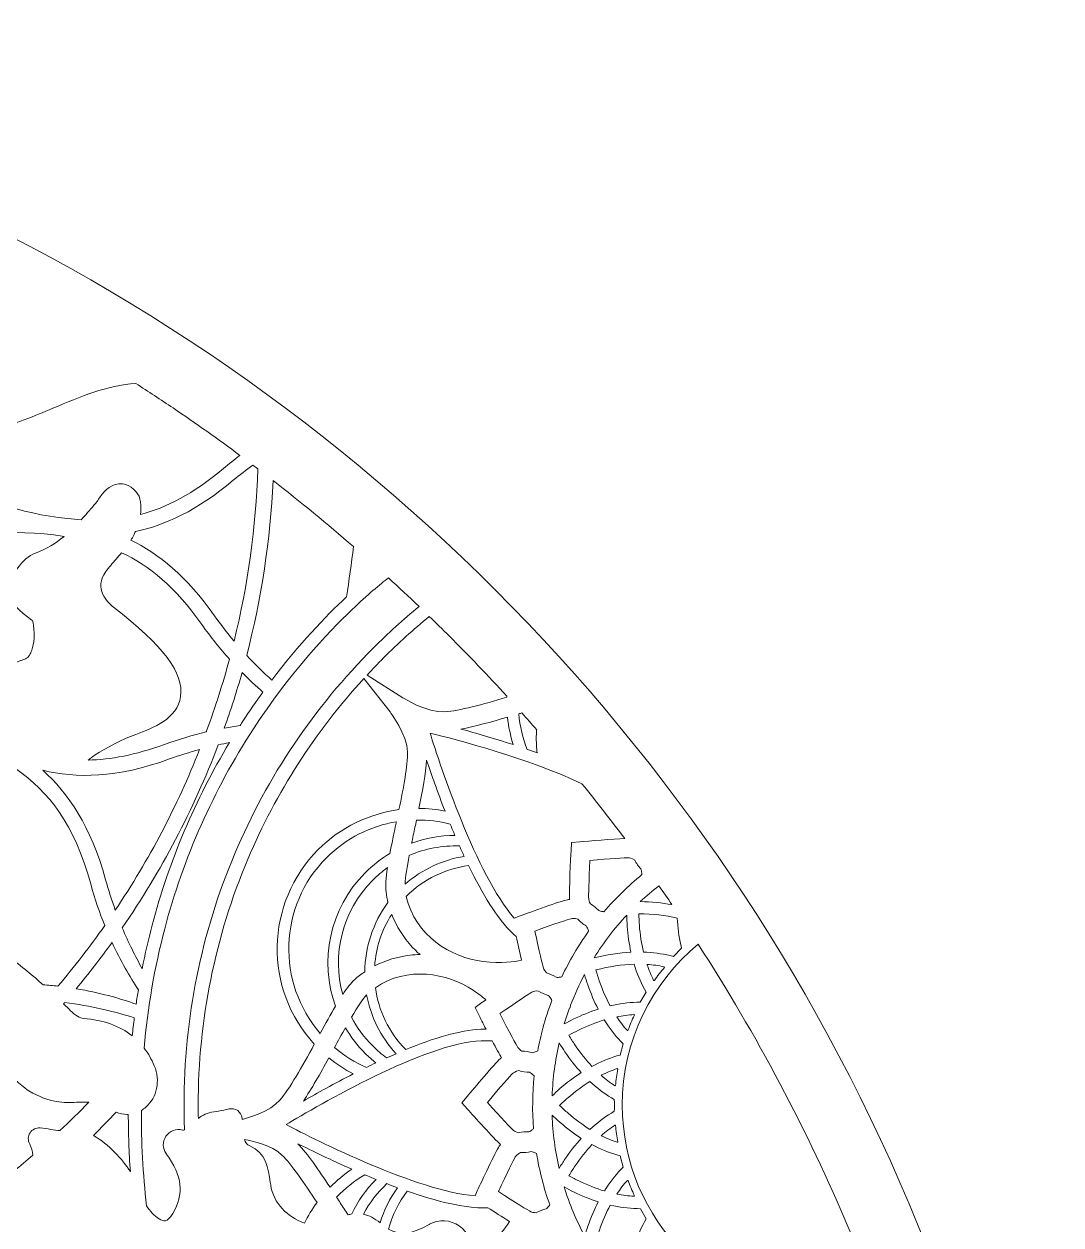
# Model space of a CAD drawing. Header units: millimetres. Extents: x -1844 to 2932, y -490 to 399.
# Drawn here: x -221.7 to 17, y 122.3 to 398.6 of the extents above; entities that cross this region are included whole.
import ezdxf

# ---------------------------------------------------------------- set-up
doc = ezdxf.new("R2010")
doc.units = ezdxf.units.MM
doc.header["$MEASUREMENT"] = 0
doc.layers.add('Layer 3', color=7, linetype='Continuous')

# ---------------------------------------------------------------- blocks, each defined once
blk = doc.blocks.new('block 2')
at = {"layer": 'Layer 3', "lineweight": 0}
for points, knots in [([(-427.53, 398.64), (-673.02, 398.64), (-872.03, 199.63), (-872.03, -45.86), (-872.03, -291.35), (-673.02, -490.36), (-427.53, -490.36), (-182.04, -490.36), (16.97, -291.35), (16.97, -45.86), (16.97, 199.63), (-182.04, 398.64), (-427.53, 398.64)], [0, 0, 0, 0, 1, 1, 1, 2, 2, 2, 3, 3, 3, 4, 4, 4, 4]), ([(-235.48, 297.13), (-233.03, 299.17), (-230.28, 301.46), (-229.1, 305.2), (-228.96, 305.25), (-228.78, 305.3), (-228.56, 305.35), (-223.86, 306.53), (-219.39, 308.42), (-215.06, 310.24), (-208.69, 312.92), (-202.63, 315.46), (-195.96, 315.93), (-193.08, 314.08), (-190.23, 312.2), (-187.4, 310.29), (-182.19, 306.77), (-177.06, 303.13), (-172, 299.38), (-173.26, 298.44), (-174.53, 297.44), (-175.8, 296.38), (-182.75, 290.56), (-188.94, 287.35), (-194.92, 285.77), (-194.61, 287.72), (-194.71, 289.79), (-195.96, 291.1), (-197.44, 292.67), (-198.9, 292.91), (-199.86, 292.84), (-202.17, 292.66), (-203.53, 290.72), (-204.52, 289.3), (-204.76, 288.95), (-204.99, 288.62), (-205.16, 288.43), (-205.16, 288.43), (-205.6, 287.92), (-205.6, 287.92), (-206.58, 286.78), (-207.54, 285.66), (-208.53, 284.59), (-209.57, 284.65), (-210.61, 284.73), (-211.67, 284.84), (-222.86, 286.01), (-231.99, 289.59), (-239.07, 293.65), (-238.16, 294.89), (-236.85, 295.99), (-235.48, 297.13)], [0, 0, 0, 0, 1, 1, 1, 2, 2, 2, 3, 3, 3, 4, 4, 4, 5, 5, 5, 6, 6, 6, 7, 7, 7, 8, 8, 8, 9, 9, 9, 10, 10, 10, 11, 11, 11, 12, 12, 12, 13, 13, 13, 14, 14, 14, 15, 15, 15, 16, 16, 16, 17, 17, 17, 17]), ([(-167.88, 296.28), (-168.33, 282.86), (-170.16, 269.62), (-173.34, 256.67), (-174.88, 258.49), (-176.39, 260.44), (-177.85, 262.5), (-184.26, 271.58), (-190.73, 276.77), (-197.09, 279.89), (-196.86, 280.26), (-196.64, 280.63), (-196.43, 281.03), (-196.33, 281.23), (-196.19, 281.52), (-196.05, 281.87), (-189.24, 283.32), (-181.82, 286.69), (-173.52, 293.65), (-172.03, 294.9), (-170.53, 296.06), (-169.03, 297.16), (-168.65, 296.87), (-168.26, 296.58), (-167.88, 296.28)], [0, 0, 0, 0, 1, 1, 1, 2, 2, 2, 3, 3, 3, 4, 4, 4, 5, 5, 5, 6, 6, 6, 7, 7, 7, 8, 8, 8, 8]), ([(-145.88, 278.39), (-146.31, 274.52), (-146.86, 270.66), (-147.5, 266.82), (-152.35, 262.27), (-158.42, 255.9), (-164.67, 247.67), (-166.57, 249.4), (-168.51, 251.3), (-170.44, 253.38), (-167.03, 266.53), (-165.01, 279.96), (-164.37, 293.59), (-158.07, 288.7), (-151.9, 283.63), (-145.88, 278.39)], [0, 0, 0, 0, 1, 1, 1, 2, 2, 2, 3, 3, 3, 4, 4, 4, 5, 5, 5, 5]), ([(-212.49, 280.76), (-212.48, 280.76), (-212.48, 280.76), (-212.47, 280.76), (-214.41, 279.15), (-216.55, 277.81), (-219.08, 276.91), (-222.2, 275.81), (-224.85, 271.53), (-225.14, 268.44), (-225.4, 265.62), (-222.49, 263.44), (-219.92, 261.51), (-219.92, 261.51), (-219.75, 261.38), (-219.75, 261.38), (-219.36, 260.31), (-219.06, 257.02), (-219.91, 254.56), (-220.16, 253.83), (-220.61, 252.9), (-221.36, 252.56), (-221.53, 252.48), (-222.03, 252.31), (-222.44, 252.17), (-225.01, 251.3), (-227.92, 250.31), (-228.32, 247.88), (-228.82, 244.82), (-232.69, 243.77), (-235.86, 243.81), (-239.77, 243.86), (-242.38, 245.39), (-242.49, 246.21), (-242.84, 248.72), (-244.96, 249.75), (-246.37, 250.43), (-247.03, 250.75), (-247.78, 251.11), (-248.02, 251.46), (-249.11, 253.07), (-250.34, 254.03), (-251.75, 254.38), (-256.97, 261.16), (-259.74, 267.33), (-260.93, 270.44), (-255.37, 274.22), (-237.36, 284.63), (-212.49, 280.76)], [0, 0, 0, 0, 1, 1, 1, 2, 2, 2, 3, 3, 3, 4, 4, 4, 5, 5, 5, 6, 6, 6, 7, 7, 7, 8, 8, 8, 9, 9, 9, 10, 10, 10, 11, 11, 11, 12, 12, 12, 13, 13, 13, 14, 14, 14, 15, 15, 15, 16, 16, 16, 16]), ([(-201.08, 264.48), (-202.57, 265.63), (-205.72, 268.72), (-202.87, 272.65), (-202.17, 273.62), (-201.36, 274.55), (-200.5, 275.54), (-200.08, 276.01), (-199.66, 276.49), (-199.25, 276.99), (-192.87, 274.03), (-186.86, 269.09), (-180.75, 260.45), (-178.68, 257.52), (-176.55, 254.88), (-174.41, 252.5), (-175.91, 246.94), (-177.66, 241.44), (-179.66, 236), (-179.69, 235.92), (-179.72, 235.84), (-179.75, 235.76), (-182.83, 235.03), (-186.06, 234.09), (-189.39, 232.88), (-196.1, 230.45), (-201.81, 229.37), (-206.94, 229.3), (-205.02, 230.82), (-201.86, 232.63), (-198.32, 234.22), (-197.65, 234.52), (-196.83, 234.83), (-195.96, 235.16), (-191.93, 236.7), (-186.41, 238.8), (-185.65, 243.91), (-184.86, 249.27), (-189.62, 255.61), (-201.08, 264.48)], [0, 0, 0, 0, 1, 1, 1, 2, 2, 2, 3, 3, 3, 4, 4, 4, 5, 5, 5, 6, 6, 6, 7, 7, 7, 8, 8, 8, 9, 9, 9, 10, 10, 10, 11, 11, 11, 12, 12, 12, 13, 13, 13, 13]), ([(-130.77, 264.63), (-134.41, 261.63), (-137.92, 258.45), (-141.28, 255.08), (-154.95, 241.41), (-165.68, 225.5), (-173.17, 207.78), (-180.93, 189.43), (-184.87, 169.94), (-184.87, 149.85), (-184.87, 147.96), (-184.83, 146.07), (-184.76, 144.2), (-184.93, 144.14), (-185.08, 144.13), (-185.23, 144.17), (-186.69, 144.53), (-188.18, 143.97), (-189.03, 142.72), (-189.86, 141.5), (-189.84, 139.93), (-188.98, 138.73), (-188.97, 138.72), (-188.96, 138.7), (-188.95, 138.7), (-185.24, 133.58), (-184.8, 129.47), (-187.48, 124.96), (-188.06, 123.99), (-188.66, 123.36), (-189.13, 123.25), (-189.56, 123.15), (-190.15, 123.44), (-190.56, 123.7), (-191.78, 124.47), (-192.71, 125.51), (-193.49, 126.74), (-194.32, 134.14), (-194.72, 141.46), (-194.69, 148.66), (-194.33, 148.88), (-193.99, 149.13), (-193.66, 149.41), (-191.07, 151.69), (-190.28, 155.52), (-191.7, 158.94), (-192.33, 160.46), (-193.12, 161.82), (-194.04, 163.02), (-193.23, 172.39), (-191.65, 181.55), (-189.32, 190.43), (-185.01, 206.8), (-178.13, 222.31), (-168.86, 236.51), (-160.6, 249.16), (-151.94, 258.42), (-146.13, 263.96), (-142.64, 267.29), (-139.73, 269.71), (-137.82, 271.21), (-135.45, 269.04), (-133.1, 266.85), (-130.77, 264.63)], [0, 0, 0, 0, 1, 1, 1, 2, 2, 2, 3, 3, 3, 4, 4, 4, 5, 5, 5, 6, 6, 6, 7, 7, 7, 8, 8, 8, 9, 9, 9, 10, 10, 10, 11, 11, 11, 12, 12, 12, 13, 13, 13, 14, 14, 14, 15, 15, 15, 16, 16, 16, 17, 17, 17, 18, 18, 18, 19, 19, 19, 20, 20, 20, 21, 21, 21, 21]), ([(-123.82, 257.84), (-119.31, 253.33), (-114.9, 248.71), (-110.59, 243.99), (-110.59, 243.9), (-110.6, 243.82), (-110.6, 243.73), (-116.08, 242.12), (-121.49, 240.61), (-124.83, 240.39), (-128.92, 240.12), (-134.43, 243.56), (-134.48, 243.59), (-134.48, 243.59), (-142.73, 248.85), (-142.73, 248.85), (-141.5, 250.17), (-140.25, 251.48), (-138.97, 252.77), (-135.59, 256.15), (-132.06, 259.34), (-128.41, 262.34), (-126.87, 260.85), (-125.34, 259.35), (-123.82, 257.84)], [0, 0, 0, 0, 1, 1, 1, 2, 2, 2, 3, 3, 3, 4, 4, 4, 5, 5, 5, 6, 6, 6, 7, 7, 7, 8, 8, 8, 8]), ([(-175.59, 236.64), (-174.08, 240.87), (-172.72, 245.13), (-171.51, 249.43), (-169.88, 247.79), (-168.27, 246.3), (-166.69, 244.94), (-168.23, 242.83), (-169.77, 240.6), (-171.3, 238.27), (-171.52, 237.92), (-171.74, 237.57), (-171.96, 237.23), (-173.14, 237.06), (-174.35, 236.87), (-175.59, 236.64)], [0, 0, 0, 0, 1, 1, 1, 2, 2, 2, 3, 3, 3, 4, 4, 4, 5, 5, 5, 5]), ([(-135.4, 217.88), (-142.19, 216.97), (-148.75, 213.91), (-153.96, 208.7), (-166.26, 196.4), (-166.56, 176.58), (-154.88, 163.9), (-157.7, 158.75), (-160.55, 153.64), (-162.81, 151.05), (-165.1, 148.44), (-169.94, 147), (-171.45, 146.6), (-171.46, 146.71), (-171.48, 146.82), (-171.5, 146.93), (-171.59, 147.61), (-171.97, 148.22), (-172.52, 148.62), (-173.08, 149.01), (-173.78, 149.17), (-174.45, 149.03), (-174.88, 148.95), (-175.3, 148.86), (-175.72, 148.76), (-176.54, 148.58), (-177.3, 148.4), (-178.02, 148.34), (-179.46, 148.22), (-180.6, 147.57), (-181.57, 146.81), (-181.59, 147.82), (-181.6, 148.84), (-181.6, 149.85), (-181.6, 169.5), (-177.75, 188.56), (-170.16, 206.5), (-163.67, 221.85), (-154.7, 235.8), (-143.45, 248.08), (-143.45, 248.08), (-137.43, 240.35), (-137.43, 240.35), (-137.39, 240.3), (-133.47, 235.19), (-133.42, 231.1), (-133.38, 228), (-134.32, 223.03), (-135.4, 217.88)], [0, 0, 0, 0, 1, 1, 1, 2, 2, 2, 3, 3, 3, 4, 4, 4, 5, 5, 5, 6, 6, 6, 7, 7, 7, 8, 8, 8, 9, 9, 9, 10, 10, 10, 11, 11, 11, 12, 12, 12, 13, 13, 13, 14, 14, 14, 15, 15, 15, 16, 16, 16, 16]), ([(-109.09, 232.83), (-113.48, 234.26), (-117.67, 235.48), (-121.12, 236.42), (-118, 237), (-114.25, 238.04), (-110.43, 239.15), (-110.19, 236.97), (-109.74, 234.86), (-109.09, 232.83)], [0, 0, 0, 0, 1, 1, 1, 2, 2, 2, 3, 3, 3, 3]), ([(-107.46, 240.02), (-107.34, 240.05), (-107.22, 240.09), (-107.1, 240.13), (-105.96, 238.85), (-104.83, 237.58), (-103.71, 236.29), (-103.76, 235.6), (-103.79, 234.91), (-103.79, 234.21), (-103.79, 233.11), (-103.72, 232.02), (-103.6, 230.95), (-104.36, 231.22), (-105.12, 231.49), (-105.88, 231.75), (-106.89, 234.32), (-107.56, 237.05), (-107.83, 239.91), (-107.71, 239.95), (-107.58, 239.98), (-107.46, 240.02)], [0, 0, 0, 0, 1, 1, 1, 2, 2, 2, 3, 3, 3, 4, 4, 4, 5, 5, 5, 6, 6, 6, 7, 7, 7, 7]), ([(-83.44, 211.23), (-86.1, 211.13), (-91.82, 210.63), (-93.76, 210.46), (-93.76, 210.46), (-95.67, 210.29), (-95.67, 210.29), (-95.67, 210.29), (-95.78, 208.37), (-95.78, 208.37), (-95.86, 206.81), (-96.26, 199.33), (-96.16, 197.23), (-96.32, 197.21), (-96.47, 197.19), (-96.61, 197.16), (-98.06, 196.88), (-105.29, 194.25), (-107.47, 193.45), (-107.47, 193.45), (-108.89, 192.93), (-108.89, 192.93), (-117.58, 202.95), (-125.87, 227.92), (-128.25, 235.51), (-122.22, 234.01), (-105.37, 229.57), (-93.27, 223.85), (-89.91, 219.7), (-86.64, 215.49), (-83.44, 211.23)], [0, 0, 0, 0, 1, 1, 1, 2, 2, 2, 3, 3, 3, 4, 4, 4, 5, 5, 5, 6, 6, 6, 7, 7, 7, 8, 8, 8, 9, 9, 9, 10, 10, 10, 10]), ([(-267.7, 222.44), (-267.42, 222.47), (-267.14, 222.49), (-266.86, 222.5), (-262.93, 222.71), (-260.39, 223.97), (-259.3, 226.22), (-258.37, 228.17), (-258.7, 230.43), (-260.29, 232.97), (-259.11, 233.67), (-256.59, 234.33), (-255.1, 234.34), (-255.17, 231.46), (-254.17, 229.02), (-252.28, 227.51), (-250.31, 225.95), (-247.63, 225.65), (-244.9, 226.68), (-241, 228.15), (-238.3, 227.87), (-235.59, 225.71), (-234.03, 224.47), (-231.53, 224.35), (-229.98, 224.86), (-228.31, 225.41), (-226.69, 226.06), (-225.11, 226.69), (-224.6, 226.9), (-224.1, 227.1), (-223.6, 227.29), (-215.97, 221.94), (-210.09, 214.56), (-206.34, 200.81), (-205.4, 197.37), (-204.3, 194.18), (-203.11, 191.22), (-206.48, 186.43), (-210.08, 181.78), (-213.89, 177.28), (-215, 177.41), (-216.14, 177.51), (-217.3, 177.59), (-219.58, 179.62), (-222.29, 181.87), (-225.18, 183.98), (-232.27, 189.15), (-237.56, 191.31), (-241.38, 190.59), (-243.64, 190.16), (-245.34, 188.76), (-246.29, 186.54), (-246.36, 186.37), (-246.44, 186.19), (-246.53, 186), (-246.82, 185.39), (-247.31, 184.34), (-247.51, 183.13), (-251.78, 185.49), (-255.35, 188.54), (-258.78, 192.08), (-267.66, 201.27), (-272.52, 211.14), (-275.16, 219.51), (-272.96, 221.18), (-270.39, 222.2), (-267.7, 222.44)], [0, 0, 0, 0, 1, 1, 1, 2, 2, 2, 3, 3, 3, 4, 4, 4, 5, 5, 5, 6, 6, 6, 7, 7, 7, 8, 8, 8, 9, 9, 9, 10, 10, 10, 11, 11, 11, 12, 12, 12, 13, 13, 13, 14, 14, 14, 15, 15, 15, 16, 16, 16, 17, 17, 17, 18, 18, 18, 19, 19, 19, 20, 20, 20, 21, 21, 21, 22, 22, 22, 22]), ([(-174.41, 233.3), (-182.32, 220.2), (-188.29, 206.09), (-192.2, 191.28), (-193.06, 187.98), (-193.83, 184.65), (-194.49, 181.28), (-196.07, 184.11), (-197.63, 187.25), (-199.08, 190.69), (-190.07, 203.76), (-182.68, 217.83), (-177.01, 232.77), (-176.13, 232.96), (-175.27, 233.14), (-174.41, 233.3)], [0, 0, 0, 0, 1, 1, 1, 2, 2, 2, 3, 3, 3, 4, 4, 4, 5, 5, 5, 5]), ([(-188.18, 229.54), (-185.85, 230.38), (-183.55, 231.1), (-181.29, 231.71), (-186.43, 218.68), (-192.91, 206.33), (-200.68, 194.77), (-201.49, 197), (-202.24, 199.32), (-202.91, 201.75), (-206.29, 214.15), (-211.52, 221.7), (-217.4, 226.93), (-209.68, 225.07), (-200.42, 225.1), (-188.18, 229.54)], [0, 0, 0, 0, 1, 1, 1, 2, 2, 2, 3, 3, 3, 4, 4, 4, 5, 5, 5, 5]), ([(-130.8, 218.16), (-129.96, 222.25), (-129.25, 226.19), (-129.04, 229.28), (-127.93, 225.97), (-126.49, 221.88), (-124.8, 217.55), (-126.78, 217.94), (-128.79, 218.14), (-130.8, 218.16)], [0, 0, 0, 0, 1, 1, 1, 2, 2, 2, 3, 3, 3, 3]), ([(-136.06, 214.73), (-136.58, 212.27), (-137.08, 209.93), (-137.48, 207.79), (-139.51, 206.58), (-141.41, 205.1), (-143.15, 203.36), (-151.45, 195.07), (-153.73, 183.01), (-150.02, 172.64), (-151.12, 170.78), (-152.29, 168.66), (-153.52, 166.39), (-163.62, 178.04), (-163.14, 195.75), (-152.08, 206.82), (-147.54, 211.36), (-141.88, 214.11), (-135.98, 215.09), (-136.01, 214.97), (-136.03, 214.85), (-136.06, 214.73)], [0, 0, 0, 0, 1, 1, 1, 2, 2, 2, 3, 3, 3, 4, 4, 4, 5, 5, 5, 6, 6, 6, 7, 7, 7, 7]), ([(-123.6, 214.54), (-123.25, 213.68), (-122.89, 212.82), (-122.52, 211.95), (-125.9, 211.93), (-129.27, 211.34), (-132.48, 210.17), (-132.23, 211.39), (-131.97, 212.62), (-131.71, 213.81), (-131.59, 214.37), (-131.48, 214.93), (-131.36, 215.49), (-128.75, 215.52), (-126.14, 215.2), (-123.6, 214.54)], [0, 0, 0, 0, 1, 1, 1, 2, 2, 2, 3, 3, 3, 4, 4, 4, 5, 5, 5, 5]), ([(-121.47, 209.52), (-121.11, 208.71), (-120.75, 207.91), (-120.38, 207.11), (-125.3, 206.33), (-130.04, 204.2), (-134, 200.72), (-133.93, 202.35), (-133.54, 204.73), (-133.04, 207.35), (-129.36, 208.93), (-125.4, 209.65), (-121.47, 209.52)], [0, 0, 0, 0, 1, 1, 1, 2, 2, 2, 3, 3, 3, 4, 4, 4, 4]), ([(-138.38, 198.87), (-138.28, 198.07), (-138.12, 197.27), (-137.92, 196.48), (-141.42, 191.77), (-143.2, 186.18), (-143.28, 180.58), (-144.11, 180.02), (-144.9, 179.41), (-145.62, 178.76), (-146.45, 178), (-147.36, 176.83), (-148.34, 175.35), (-150.85, 184.41), (-148.55, 194.54), (-141.44, 201.65), (-140.37, 202.72), (-139.24, 203.68), (-138.05, 204.53), (-138.4, 202.19), (-138.55, 200.25), (-138.38, 198.87)], [0, 0, 0, 0, 1, 1, 1, 2, 2, 2, 3, 3, 3, 4, 4, 4, 5, 5, 5, 6, 6, 6, 7, 7, 7, 7]), ([(-116.03, 182.94), (-123.38, 183.82), (-131.78, 188.86), (-133.71, 197.93), (-129.69, 201.94), (-124.62, 204.29), (-119.37, 204.99), (-116.26, 198.56), (-112.78, 192.76), (-109.22, 189.41), (-108.95, 189.16), (-108.68, 188.91), (-108.4, 188.66), (-108.07, 187.11), (-107.61, 185.02), (-107.19, 183.25), (-108.85, 182.84), (-111.76, 182.44), (-116.03, 182.94)], [0, 0, 0, 0, 1, 1, 1, 2, 2, 2, 3, 3, 3, 4, 4, 4, 5, 5, 5, 6, 6, 6, 6]), ([(-82.62, 206.8), (-82.44, 206.78), (-81.81, 206.71), (-81.14, 206.26), (-80.77, 205.53), (-80.29, 204.86), (-79.71, 204.28), (-79.65, 204.09), (-79.61, 203.91), (-79.58, 203.72), (-79.53, 203.44), (-79.5, 203.17), (-79.48, 202.92), (-82.64, 200.34), (-85.58, 197.48), (-88.21, 194.4), (-88.32, 194.41), (-88.43, 194.43), (-88.55, 194.44), (-88.86, 194.49), (-89.15, 194.56), (-89.43, 194.66), (-89.98, 195.26), (-90.61, 195.78), (-91.31, 196.19), (-91.63, 196.73), (-91.7, 197.2), (-91.72, 197.39), (-91.79, 197.99), (-91.67, 201.56), (-91.44, 206.2), (-86.79, 206.6), (-83.22, 206.84), (-82.62, 206.8)], [0, 0, 0, 0, 1, 1, 1, 2, 2, 2, 3, 3, 3, 4, 4, 4, 5, 5, 5, 6, 6, 6, 7, 7, 7, 8, 8, 8, 9, 9, 9, 10, 10, 10, 11, 11, 11, 11]), ([(-72.57, 196.02), (-74.87, 196.44), (-77.29, 196.68), (-79.85, 196.73), (-78.49, 198), (-77.06, 199.2), (-75.57, 200.36), (-74.56, 198.92), (-73.56, 197.47), (-72.57, 196.02)], [0, 0, 0, 0, 1, 1, 1, 2, 2, 2, 3, 3, 3, 3]), ([(-132.84, 184.39), (-135.68, 184.07), (-138.47, 183.21), (-140.98, 181.93), (-140.7, 186.08), (-139.39, 190.17), (-137.06, 193.79), (-135.98, 191.06), (-134.37, 188.46), (-132.34, 186.27), (-131.78, 185.67), (-131.18, 185.09), (-130.55, 184.54), (-131.32, 184.53), (-132.08, 184.48), (-132.84, 184.39)], [0, 0, 0, 0, 1, 1, 1, 2, 2, 2, 3, 3, 3, 4, 4, 4, 5, 5, 5, 5]), ([(-90.49, 183.79), (-88.31, 187.32), (-85.79, 190.61), (-82.96, 193.63), (-82.95, 192.77), (-82.91, 191.93), (-82.86, 191.11), (-82.71, 189), (-82.42, 186.99), (-82, 185.07), (-84.72, 184.95), (-87.55, 184.52), (-90.49, 183.79)], [0, 0, 0, 0, 1, 1, 1, 2, 2, 2, 3, 3, 3, 4, 4, 4, 4]), ([(-70.52, 186.76), (-70.52, 186.76), (-70.34, 186.01), (-70.34, 186.01), (-70.34, 186.01), (-72.24, 184.11), (-72.24, 184.11), (-72.24, 184.11), (-72.99, 184.29), (-72.99, 184.29), (-74.95, 184.76), (-77, 185.02), (-79.13, 185.1), (-79.59, 187.05), (-79.91, 189.12), (-80.07, 191.31), (-80.13, 192.15), (-80.16, 193.04), (-80.17, 193.94), (-77, 193.9), (-74.05, 193.55), (-71.34, 192.91), (-71.27, 190.77), (-70.99, 188.72), (-70.52, 186.76)], [0, 0, 0, 0, 1, 1, 1, 2, 2, 2, 3, 3, 3, 4, 4, 4, 5, 5, 5, 6, 6, 6, 7, 7, 7, 8, 8, 8, 8]), ([(-97.94, 179.38), (-98.05, 179.36), (-98.17, 179.34), (-98.29, 179.33), (-98.61, 179.29), (-98.91, 179.28), (-99.2, 179.3), (-99.89, 179.75), (-100.63, 180.08), (-101.42, 180.3), (-101.86, 180.74), (-102.06, 181.17), (-102.13, 181.35), (-102.34, 181.9), (-103.17, 185.46), (-104.13, 189.94), (-99.75, 191.52), (-96.36, 192.68), (-95.77, 192.79), (-95.59, 192.83), (-94.96, 192.92), (-94.2, 192.66), (-93.65, 192.05), (-93.01, 191.53), (-92.31, 191.12), (-92.2, 190.95), (-92.11, 190.79), (-92.03, 190.61), (-91.92, 190.36), (-91.82, 190.12), (-91.74, 189.89), (-94.11, 186.6), (-96.19, 183.07), (-97.94, 179.38)], [0, 0, 0, 0, 1, 1, 1, 2, 2, 2, 3, 3, 3, 4, 4, 4, 5, 5, 5, 6, 6, 6, 7, 7, 7, 8, 8, 8, 9, 9, 9, 10, 10, 10, 11, 11, 11, 11]), ([(-201.44, 187.34), (-199.5, 183.12), (-197.4, 179.48), (-195.37, 176.41), (-195.55, 175.32), (-195.73, 174.23), (-195.89, 173.13), (-199.73, 174.5), (-204.36, 175.79), (-209.68, 176.68), (-206.81, 180.15), (-204.06, 183.7), (-201.44, 187.34)], [0, 0, 0, 0, 1, 1, 1, 2, 2, 2, 3, 3, 3, 4, 4, 4, 4]), ([(-66.53, 186.92), (-53.07, 166.09), (-41.4, 144.07), (-31.77, 121.31), (-29.26, 115.36), (-26.88, 109.35), (-24.64, 103.28), (-28.29, 102.39), (-32.11, 101.91), (-36.05, 101.91), (-62.53, 101.91), (-84, 123.39), (-84, 149.88), (-84, 164.8), (-77.2, 178.12), (-66.53, 186.92)], [0, 0, 0, 0, 1, 1, 1, 2, 2, 2, 3, 3, 3, 4, 4, 4, 5, 5, 5, 5]), ([(-117.02, 170.64), (-116.67, 169.95), (-116.04, 168.72), (-115.34, 167.35), (-115.75, 167.35), (-116.17, 167.35), (-116.59, 167.34), (-121.31, 167.19), (-127.49, 165.28), (-133.84, 162.67), (-137.8, 166.68), (-140.12, 171.7), (-140.82, 176.91), (-133.54, 181.97), (-124.26, 180.31), (-118.29, 176.31), (-117.24, 175.61), (-116.27, 174.87), (-115.38, 174.13), (-115.79, 173.84), (-116.12, 173.61), (-116.32, 173.47), (-116.32, 173.47), (-117.89, 172.36), (-117.89, 172.36), (-117.89, 172.36), (-117.02, 170.64), (-117.02, 170.64)], [0, 0, 0, 0, 1, 1, 1, 2, 2, 2, 3, 3, 3, 4, 4, 4, 5, 5, 5, 6, 6, 6, 7, 7, 7, 8, 8, 8, 9, 9, 9, 9]), ([(-89.55, 171.98), (-91.45, 171.37), (-93.37, 170.59), (-95.31, 169.64), (-95.98, 169.31), (-96.67, 168.95), (-97.36, 168.57), (-96.98, 169.8), (-96.57, 171.03), (-96.12, 172.24), (-96.12, 172.24), (-96.03, 172.25), (-96.03, 172.25), (-96.03, 172.25), (-95.88, 172.88), (-95.88, 172.88), (-94.95, 175.32), (-93.88, 177.68), (-92.68, 179.95), (-92.45, 179.14), (-92.2, 178.35), (-91.94, 177.59), (-91.25, 175.59), (-90.45, 173.72), (-89.55, 171.98)], [0, 0, 0, 0, 1, 1, 1, 2, 2, 2, 3, 3, 3, 4, 4, 4, 5, 5, 5, 6, 6, 6, 7, 7, 7, 8, 8, 8, 8]), ([(-86.79, 172.74), (-87.74, 174.51), (-88.58, 176.43), (-89.29, 178.5), (-89.57, 179.3), (-89.83, 180.14), (-90.08, 181.01), (-87, 181.79), (-84.06, 182.22), (-81.28, 182.3), (-80.65, 180.26), (-79.86, 178.35), (-78.9, 176.58), (-78.9, 176.58), (-78.53, 175.9), (-78.53, 175.9), (-78.53, 175.9), (-79.87, 173.57), (-79.87, 173.57), (-79.87, 173.57), (-80.64, 173.55), (-80.64, 173.55), (-82.65, 173.5), (-84.71, 173.22), (-86.79, 172.74)], [0, 0, 0, 0, 1, 1, 1, 2, 2, 2, 3, 3, 3, 4, 4, 4, 5, 5, 5, 6, 6, 6, 7, 7, 7, 8, 8, 8, 8]), ([(-78.31, 182.26), (-76.96, 182.17), (-75.64, 182), (-74.37, 181.73), (-74.35, 181.68), (-74.33, 181.62), (-74.31, 181.57), (-75.12, 180.6), (-75.89, 179.59), (-76.62, 178.56), (-76.68, 178.56), (-76.73, 178.57), (-76.79, 178.58), (-77.37, 179.74), (-77.88, 180.97), (-78.31, 182.26)], [0, 0, 0, 0, 1, 1, 1, 2, 2, 2, 3, 3, 3, 4, 4, 4, 5, 5, 5, 5]), ([(-141.44, 163.51), (-143.45, 165.52), (-145.07, 167.77), (-146.32, 170.17), (-144.97, 172.46), (-143.74, 174.35), (-142.83, 175.28), (-141.93, 170.36), (-139.67, 165.64), (-136.05, 161.73), (-136.78, 161.42), (-137.51, 161.1), (-138.23, 160.77), (-139.36, 161.58), (-140.43, 162.49), (-141.44, 163.51)], [0, 0, 0, 0, 1, 1, 1, 2, 2, 2, 3, 3, 3, 4, 4, 4, 5, 5, 5, 5]), ([(-103.31, 176.15), (-102.62, 175.7), (-101.87, 175.36), (-101.08, 175.14), (-100.93, 175.01), (-100.79, 174.87), (-100.67, 174.72), (-100.49, 174.5), (-100.32, 174.29), (-100.18, 174.07), (-100.98, 171.94), (-101.68, 169.77), (-102.26, 167.6), (-102.72, 165.9), (-103.12, 164.14), (-103.45, 162.36), (-103.56, 162.3), (-103.68, 162.25), (-103.8, 162.2), (-104.08, 162.09), (-104.39, 162), (-104.7, 161.95), (-105.48, 162.2), (-106.29, 162.33), (-107.1, 162.33), (-107.46, 162.54), (-107.77, 162.82), (-108.02, 163.16), (-108.37, 163.65), (-110.1, 166.87), (-112.18, 170.94), (-108.42, 173.56), (-105.38, 175.6), (-104.85, 175.87), (-104.85, 175.87), (-104.85, 175.87), (-104.85, 175.87), (-104.36, 176.1), (-103.84, 176.2), (-103.31, 176.15)], [0, 0, 0, 0, 1, 1, 1, 2, 2, 2, 3, 3, 3, 4, 4, 4, 5, 5, 5, 6, 6, 6, 7, 7, 7, 8, 8, 8, 9, 9, 9, 10, 10, 10, 11, 11, 11, 12, 12, 12, 13, 13, 13, 13]), ([(-196.31, 169.99), (-196.49, 168.61), (-196.64, 167.22), (-196.79, 165.84), (-199.68, 168.13), (-203.43, 169.48), (-208.03, 169.85), (-208.69, 169.91), (-209.94, 170.55), (-211.04, 171.67), (-211.38, 172.02), (-211.91, 172.56), (-212.61, 173.23), (-212.52, 173.33), (-212.43, 173.43), (-212.35, 173.53), (-206.25, 172.73), (-200.82, 171.39), (-196.31, 169.99)], [0, 0, 0, 0, 1, 1, 1, 2, 2, 2, 3, 3, 3, 4, 4, 4, 5, 5, 5, 6, 6, 6, 6]), ([(-84.52, 161.42), (-84.52, 161.42), (-85.25, 161.2), (-85.25, 161.2), (-87.18, 160.62), (-89.1, 159.83), (-90.98, 158.82), (-92.36, 160.28), (-93.67, 161.92), (-94.89, 163.73), (-95.37, 164.44), (-95.84, 165.18), (-96.3, 165.96), (-95.55, 166.38), (-94.8, 166.77), (-94.07, 167.13), (-92.07, 168.12), (-90.09, 168.9), (-88.13, 169.49), (-87, 167.68), (-85.74, 166.03), (-84.35, 164.57), (-84.35, 164.57), (-83.82, 164.01), (-83.82, 164.01), (-83.82, 164.01), (-84.52, 161.42), (-84.52, 161.42)], [0, 0, 0, 0, 1, 1, 1, 2, 2, 2, 3, 3, 3, 4, 4, 4, 5, 5, 5, 6, 6, 6, 7, 7, 7, 8, 8, 8, 9, 9, 9, 9]), ([(-85.27, 170.21), (-83.93, 170.48), (-82.61, 170.65), (-81.32, 170.72), (-81.29, 170.68), (-81.25, 170.64), (-81.22, 170.6), (-81.76, 169.45), (-82.25, 168.27), (-82.69, 167.07), (-82.74, 167.06), (-82.78, 167.06), (-82.83, 167.05), (-83.7, 168.02), (-84.51, 169.07), (-85.27, 170.21)], [0, 0, 0, 0, 1, 1, 1, 2, 2, 2, 3, 3, 3, 4, 4, 4, 5, 5, 5, 5]), ([(-147.72, 167.71), (-146.49, 165.59), (-144.96, 163.6), (-143.16, 161.79), (-142.38, 161.01), (-141.56, 160.29), (-140.72, 159.62), (-141.45, 159.28), (-142.17, 158.93), (-142.88, 158.58), (-145.5, 159.71), (-147.98, 161.22), (-150.24, 163.13), (-149.42, 164.64), (-148.56, 166.21), (-147.72, 167.71)], [0, 0, 0, 0, 1, 1, 1, 2, 2, 2, 3, 3, 3, 4, 4, 4, 5, 5, 5, 5]), ([(-116.51, 164.67), (-115.64, 164.7), (-114.78, 164.69), (-113.93, 164.66), (-113.06, 163.02), (-112.24, 161.52), (-111.79, 160.81), (-111.91, 160.71), (-112.03, 160.62), (-112.14, 160.52), (-113.26, 159.55), (-118.21, 153.66), (-119.69, 151.88), (-119.69, 151.88), (-120.93, 150.4), (-120.93, 150.4), (-120.93, 150.4), (-119.64, 148.97), (-119.64, 148.97), (-118.18, 147.34), (-113.52, 142.18), (-112.04, 140.82), (-112.14, 140.7), (-112.23, 140.58), (-112.31, 140.45), (-113.15, 139.22), (-116.39, 132.25), (-117.37, 130.15), (-117.37, 130.15), (-117.89, 129.01), (-117.89, 129.01), (-131.18, 130.11), (-154.37, 141.76), (-161.37, 145.41), (-154.16, 149.75), (-129.16, 164.28), (-116.51, 164.67)], [0, 0, 0, 0, 1, 1, 1, 2, 2, 2, 3, 3, 3, 4, 4, 4, 5, 5, 5, 6, 6, 6, 7, 7, 7, 8, 8, 8, 9, 9, 9, 10, 10, 10, 11, 11, 11, 12, 12, 12, 12]), ([(-98.41, 153.62), (-98.98, 153.12), (-99.56, 152.59), (-100.14, 152.03), (-99.99, 156.1), (-99.45, 160.18), (-98.52, 164.23), (-98.09, 163.52), (-97.65, 162.82), (-97.21, 162.17), (-96.03, 160.42), (-94.77, 158.82), (-93.45, 157.37), (-95.13, 156.29), (-96.79, 155.04), (-98.41, 153.62)], [0, 0, 0, 0, 1, 1, 1, 2, 2, 2, 3, 3, 3, 4, 4, 4, 5, 5, 5, 5]), ([(-151.54, 160.75), (-149.77, 159.31), (-147.89, 158.08), (-145.93, 157.06), (-150.24, 154.87), (-154.22, 152.67), (-157.4, 150.84), (-155.53, 153.57), (-153.53, 157.12), (-151.54, 160.75)], [0, 0, 0, 0, 1, 1, 1, 2, 2, 2, 3, 3, 3, 3]), ([(-209.59, 150.56), (-208.64, 150.61), (-207.74, 150.65), (-206.77, 150.57), (-208.96, 148.34), (-211.18, 146.15), (-213.45, 144.02), (-214.09, 144.07), (-214.79, 144.19), (-215.52, 144.31), (-216.32, 144.44), (-217.14, 144.58), (-218, 144.65), (-218.92, 144.73), (-219.81, 144.29), (-220.31, 143.52), (-220.81, 142.74), (-220.85, 141.75), (-220.39, 140.94), (-219.93, 140.11), (-219.71, 139.25), (-219.68, 138.4), (-221.11, 137.15), (-222.55, 135.93), (-224.01, 134.72), (-224.08, 135.29), (-224.14, 135.88), (-224.19, 136.5), (-224.36, 138.31), (-224.52, 140.19), (-225.18, 142.03), (-226.81, 146.64), (-230.58, 148.36), (-233.91, 149.88), (-234.49, 150.14), (-235.05, 150.4), (-235.58, 150.66), (-232.59, 153.16), (-229.66, 155.75), (-226.81, 158.43), (-223.98, 155.89), (-221.43, 153.68), (-220.59, 153.18), (-215.67, 150.27), (-212.44, 150.42), (-209.59, 150.56)], [0, 0, 0, 0, 1, 1, 1, 2, 2, 2, 3, 3, 3, 4, 4, 4, 5, 5, 5, 6, 6, 6, 7, 7, 7, 8, 8, 8, 9, 9, 9, 10, 10, 10, 11, 11, 11, 12, 12, 12, 13, 13, 13, 14, 14, 14, 15, 15, 15, 15]), ([(-104.42, 144.45), (-104.51, 144.38), (-104.6, 144.31), (-104.69, 144.24), (-104.94, 144.05), (-105.19, 143.89), (-105.47, 143.76), (-106.28, 143.8), (-107.09, 143.72), (-107.88, 143.52), (-108.48, 143.68), (-108.87, 143.95), (-109.02, 144.07), (-109.48, 144.45), (-111.93, 147.06), (-115.05, 150.5), (-112.04, 154.07), (-109.69, 156.77), (-109.23, 157.16), (-109.23, 157.16), (-109.23, 157.16), (-109.23, 157.16), (-109.09, 157.29), (-108.6, 157.67), (-107.81, 157.84), (-107.02, 157.58), (-106.21, 157.45), (-105.39, 157.44), (-105.22, 157.35), (-105.06, 157.25), (-104.9, 157.14), (-104.67, 156.98), (-104.46, 156.81), (-104.27, 156.65), (-104.69, 152.59), (-104.74, 148.49), (-104.42, 144.45)], [0, 0, 0, 0, 1, 1, 1, 2, 2, 2, 3, 3, 3, 4, 4, 4, 5, 5, 5, 6, 6, 6, 7, 7, 7, 8, 8, 8, 9, 9, 9, 10, 10, 10, 11, 11, 11, 12, 12, 12, 12]), ([(-85.55, 154.41), (-85.6, 154.39), (-85.64, 154.37), (-85.69, 154.35), (-86.78, 155.06), (-87.84, 155.87), (-88.86, 156.77), (-87.64, 157.38), (-86.41, 157.88), (-85.17, 158.29), (-85.14, 158.26), (-85.1, 158.23), (-85.06, 158.2), (-85.27, 156.95), (-85.44, 155.69), (-85.55, 154.41)], [0, 0, 0, 0, 1, 1, 1, 2, 2, 2, 3, 3, 3, 4, 4, 4, 5, 5, 5, 5]), ([(-86.51, 151.56), (-86.51, 151.56), (-85.86, 151.16), (-85.86, 151.16), (-85.86, 151.16), (-85.77, 150.31), (-85.77, 149.85), (-85.77, 149.37), (-85.86, 148.47), (-85.86, 148.47), (-85.86, 148.47), (-86.51, 148.07), (-86.51, 148.07), (-88.23, 147.02), (-89.87, 145.75), (-91.43, 144.29), (-93.14, 145.35), (-94.83, 146.59), (-96.48, 148.03), (-97.12, 148.58), (-97.77, 149.18), (-98.41, 149.81), (-97.8, 150.41), (-97.18, 150.98), (-96.57, 151.52), (-94.89, 152.99), (-93.18, 154.26), (-91.44, 155.33), (-89.88, 153.87), (-88.23, 152.61), (-86.51, 151.56)], [0, 0, 0, 0, 1, 1, 1, 2, 2, 2, 3, 3, 3, 4, 4, 4, 5, 5, 5, 6, 6, 6, 7, 7, 7, 8, 8, 8, 9, 9, 9, 10, 10, 10, 10]), ([(-197.22, 134.59), (-199.02, 137.37), (-202.24, 140.96), (-205.7, 142.9), (-203.97, 144.64), (-202.23, 146.44), (-200.51, 148.3), (-199.66, 147.94), (-198.79, 147.76), (-197.93, 147.76), (-197.85, 147.76), (-197.77, 147.76), (-197.69, 147.77), (-197.69, 143.41), (-197.53, 139.02), (-197.22, 134.59)], [0, 0, 0, 0, 1, 1, 1, 2, 2, 2, 3, 3, 3, 4, 4, 4, 5, 5, 5, 5]), ([(-98.31, 145.91), (-96.72, 144.53), (-95.09, 143.31), (-93.44, 142.25), (-94.76, 140.8), (-96.01, 139.2), (-97.19, 137.45), (-97.64, 136.78), (-98.09, 136.08), (-98.53, 135.35), (-99.46, 139.37), (-100.01, 143.47), (-100.15, 147.6), (-99.53, 147.01), (-98.92, 146.44), (-98.31, 145.91)], [0, 0, 0, 0, 1, 1, 1, 2, 2, 2, 3, 3, 3, 4, 4, 4, 5, 5, 5, 5]), ([(-85.05, 141.43), (-85.09, 141.4), (-85.12, 141.37), (-85.16, 141.34), (-86.4, 141.75), (-87.63, 142.26), (-88.85, 142.86), (-87.83, 143.76), (-86.77, 144.57), (-85.68, 145.28), (-85.64, 145.26), (-85.59, 145.25), (-85.55, 145.23), (-85.43, 143.95), (-85.26, 142.68), (-85.05, 141.43)], [0, 0, 0, 0, 1, 1, 1, 2, 2, 2, 3, 3, 3, 4, 4, 4, 5, 5, 5, 5]), ([(-154.26, 127.48), (-155.36, 125.99), (-156.34, 124.4), (-157.17, 122.73), (-161.03, 124.17), (-164.31, 127.27), (-164.92, 131.53), (-164.92, 131.53), (-165.01, 132.16), (-165.01, 132.16), (-165.44, 135.24), (-165.97, 139.07), (-169.73, 140.51), (-170.37, 140.75), (-170.81, 141.32), (-170.92, 141.99), (-169.12, 141.67), (-164.65, 140.68), (-162.33, 138.41), (-160.08, 136.21), (-157.19, 131.95), (-154.26, 127.48)], [0, 0, 0, 0, 1, 1, 1, 2, 2, 2, 3, 3, 3, 4, 4, 4, 5, 5, 5, 6, 6, 6, 7, 7, 7, 7]), ([(-151.25, 130.99), (-153.85, 134.94), (-156.42, 138.65), (-158.66, 141.02), (-155.38, 139.37), (-151.02, 137.26), (-146.23, 135.15), (-148.04, 133.94), (-149.72, 132.54), (-151.25, 130.99)], [0, 0, 0, 0, 1, 1, 1, 2, 2, 2, 3, 3, 3, 3]), ([(-100.9, 126.65), (-101.09, 126.41), (-101.3, 126.19), (-101.52, 126), (-102.32, 125.82), (-103.09, 125.53), (-103.8, 125.13), (-104.42, 125.13), (-104.86, 125.3), (-105.03, 125.37), (-105.58, 125.62), (-108.68, 127.54), (-112.52, 130.03), (-110.58, 134.18), (-108.97, 137.47), (-108.63, 137.96), (-108.53, 138.12), (-108.15, 138.62), (-107.44, 138.98), (-106.61, 138.93), (-105.81, 139.02), (-105, 139.23), (-104.81, 139.19), (-104.63, 139.13), (-104.44, 139.06), (-104.19, 138.97), (-103.95, 138.87), (-103.73, 138.76), (-103.08, 134.76), (-102.05, 130.79), (-100.68, 126.94), (-100.75, 126.85), (-100.82, 126.75), (-100.9, 126.65)], [0, 0, 0, 0, 1, 1, 1, 2, 2, 2, 3, 3, 3, 4, 4, 4, 5, 5, 5, 6, 6, 6, 7, 7, 7, 8, 8, 8, 9, 9, 9, 10, 10, 10, 11, 11, 11, 11]), ([(-84.33, 135.07), (-85.72, 133.6), (-86.98, 131.96), (-88.11, 130.14), (-90.03, 130.72), (-91.99, 131.49), (-93.96, 132.45), (-94.72, 132.82), (-95.49, 133.22), (-96.28, 133.66), (-95.82, 134.44), (-95.35, 135.18), (-94.87, 135.89), (-93.65, 137.7), (-92.35, 139.34), (-90.97, 140.8), (-89.08, 139.8), (-87.17, 139.01), (-85.24, 138.44), (-85.24, 138.44), (-84.5, 138.22), (-84.5, 138.22), (-84.5, 138.22), (-83.8, 135.62), (-83.8, 135.62), (-83.8, 135.62), (-84.33, 135.07), (-84.33, 135.07)], [0, 0, 0, 0, 1, 1, 1, 2, 2, 2, 3, 3, 3, 4, 4, 4, 5, 5, 5, 6, 6, 6, 7, 7, 7, 8, 8, 8, 9, 9, 9, 9]), ([(-143.26, 133.87), (-142.4, 133.51), (-141.54, 133.16), (-140.67, 132.8), (-142.95, 130.5), (-144.85, 127.82), (-146.27, 124.86), (-146.53, 124.81), (-146.81, 124.73), (-147.1, 124.63), (-147.7, 125.55), (-148.31, 126.48), (-148.9, 127.39), (-149.18, 127.83), (-149.47, 128.27), (-149.76, 128.71), (-147.85, 130.72), (-145.66, 132.46), (-143.26, 133.87)], [0, 0, 0, 0, 1, 1, 1, 2, 2, 2, 3, 3, 3, 4, 4, 4, 5, 5, 5, 6, 6, 6, 6]), ([(-139.74, 122.82), (-140.99, 123.85), (-142.28, 124.52), (-143.58, 124.82), (-142.17, 127.44), (-140.35, 129.81), (-138.2, 131.83), (-137.38, 131.51), (-136.55, 131.2), (-135.73, 130.9), (-137.49, 128.47), (-138.85, 125.75), (-139.74, 122.82)], [0, 0, 0, 0, 1, 1, 1, 2, 2, 2, 3, 3, 3, 4, 4, 4, 4]), ([(-133.51, 130.11), (-126.77, 127.76), (-120.21, 126.12), (-115.33, 126.27), (-115.19, 126.28), (-115.06, 126.29), (-114.93, 126.29), (-113.57, 125.41), (-111.61, 124.16), (-109.96, 123.13), (-110.83, 121.66), (-112.6, 119.32), (-115.99, 116.65), (-116.89, 115.95), (-117.88, 115.29), (-118.93, 114.71), (-118.93, 114.71), (-118.78, 115.65), (-118.78, 115.65), (-118.39, 118.16), (-119.44, 120.63), (-121.52, 122.09), (-123.57, 123.53), (-126.19, 123.68), (-128.38, 122.49), (-128.38, 122.49), (-128.46, 122.44), (-128.46, 122.44), (-132.47, 120.18), (-135.14, 119.83), (-137.81, 121.39), (-136.95, 124.59), (-135.48, 127.54), (-133.51, 130.11)], [0, 0, 0, 0, 1, 1, 1, 2, 2, 2, 3, 3, 3, 4, 4, 4, 5, 5, 5, 6, 6, 6, 7, 7, 7, 8, 8, 8, 9, 9, 9, 10, 10, 10, 11, 11, 11, 11]), ([(-91.9, 122.04), (-92.16, 121.29), (-92.4, 120.51), (-92.63, 119.71), (-94.59, 123.38), (-96.17, 127.18), (-97.37, 131.07), (-96.63, 130.67), (-95.9, 130.28), (-95.19, 129.93), (-93.28, 129.01), (-91.39, 128.24), (-89.52, 127.65), (-90.42, 125.91), (-91.22, 124.04), (-91.9, 122.04)], [0, 0, 0, 0, 1, 1, 1, 2, 2, 2, 3, 3, 3, 4, 4, 4, 5, 5, 5, 5]), ([(-81.29, 128.92), (-82.59, 128.99), (-83.91, 129.16), (-85.24, 129.43), (-84.49, 130.56), (-83.68, 131.62), (-82.81, 132.59), (-82.76, 132.58), (-82.72, 132.58), (-82.67, 132.57), (-82.22, 131.37), (-81.73, 130.19), (-81.2, 129.04), (-81.23, 129), (-81.26, 128.96), (-81.29, 128.92)], [0, 0, 0, 0, 1, 1, 1, 2, 2, 2, 3, 3, 3, 4, 4, 4, 5, 5, 5, 5]), ([(-78.86, 123.07), (-79.82, 121.3), (-80.61, 119.38), (-81.24, 117.34), (-83.24, 117.39), (-85.33, 117.63), (-87.49, 118.05), (-88.31, 118.21), (-89.17, 118.4), (-90.04, 118.62), (-89.79, 119.49), (-89.53, 120.33), (-89.26, 121.13), (-88.55, 123.2), (-87.71, 125.13), (-86.76, 126.89), (-84.68, 126.41), (-82.62, 126.14), (-80.61, 126.09), (-80.61, 126.09), (-79.84, 126.07), (-79.84, 126.07), (-79.84, 126.07), (-78.5, 123.74), (-78.5, 123.74), (-78.5, 123.74), (-78.86, 123.07), (-78.86, 123.07)], [0, 0, 0, 0, 1, 1, 1, 2, 2, 2, 3, 3, 3, 4, 4, 4, 5, 5, 5, 6, 6, 6, 7, 7, 7, 8, 8, 8, 9, 9, 9, 9])]:
    blk.add_open_spline(points, degree=3, knots=knots, dxfattribs=at)

msp = doc.modelspace()

# ---------------------------------------------------------------- block references
at = {"layer": 'Layer 3'}
msp.add_blockref('block 2', (0, 0), dxfattribs=at)

doc.saveas('drawing.dxf')
